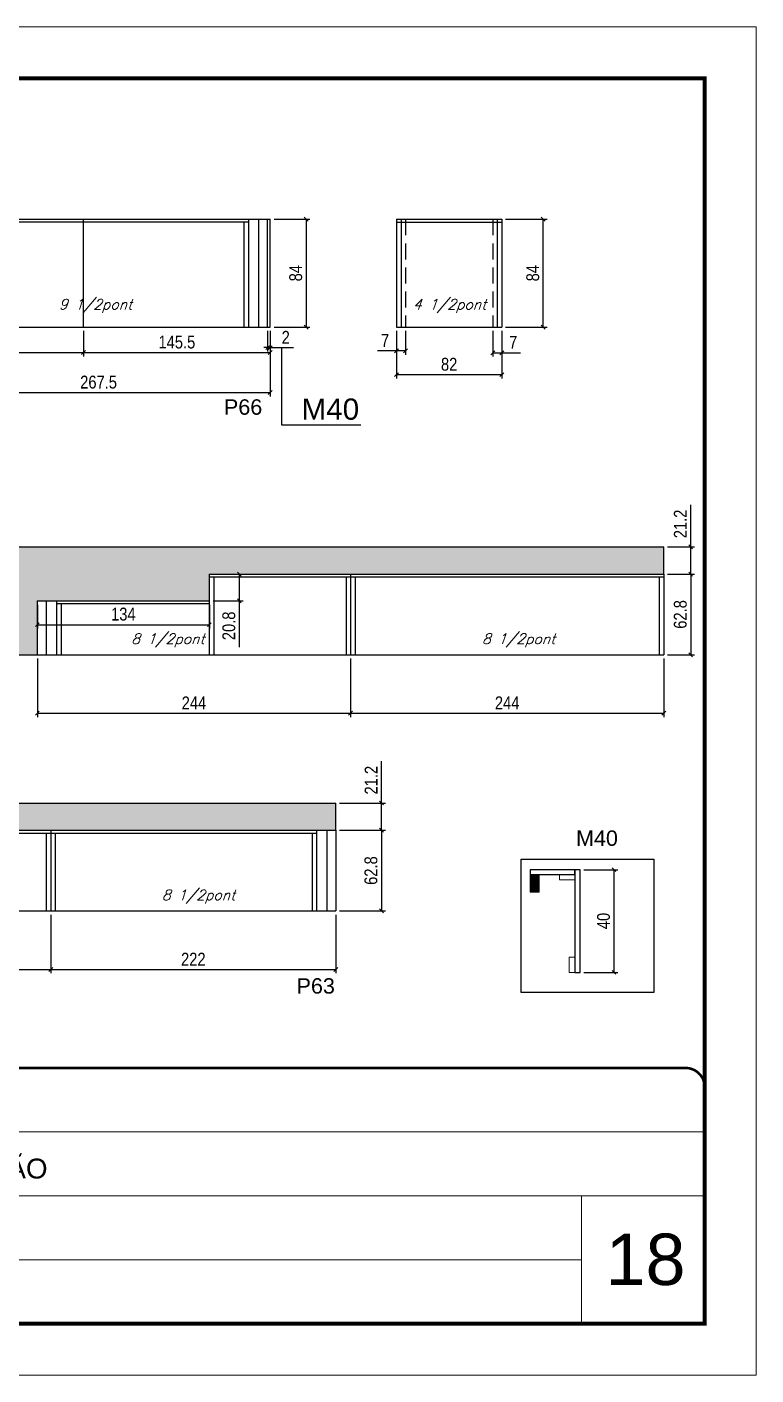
# Model space of a CAD drawing. Extents: x 137137 to 143418, y 10464 to 34486.
# Drawn here: x 139653 to 140221, y 28841 to 29891 of the extents above; entities that cross this region are included whole.
import ezdxf

# ---------------------------------------------------------------- set-up
doc = ezdxf.new("R2010")
doc.units = 0
for name, pattern in [('CONTINUO', [0]), ('DASHED', [0.75, 0.5, -0.25]), ('HIDDEN', [0.375, 0.25, -0.125])]:
    doc.linetypes.add(name, pattern=pattern)
for name, color, linetype in [('5', 5, 'Continuous'), ('COTA', 241, 'Continuous'), ('NOMENCLATURA', 7, 'Continuous'), ('Painéis', 200, 'Continuous'), ('SARR_2.2x7', 40, 'Continuous'), ('SARR_3.5x7', 81, 'Continuous'), ('texto', 7, 'Continuous')]:
    doc.layers.add(name, color=color, linetype=linetype)
for name, color, linetype, lineweight in [('CARIMBO', 255, 'Continuous', 9), ('Folhas', 255, 'Continuous', 9), ('Madeira', 126, 'Continuous', 18), ('Sarr 2.2x7', 40, 'Continuous', 9), ('SARRAFO DE PRESSAO', 251, 'DASHED', 9)]:
    doc.layers.add(name, color=color, linetype=linetype, lineweight=lineweight)
doc.styles.add('ARIAL', font='arial.ttf')
doc.styles.add('COTA TECNICA', font='techl___.ttf', dxfattribs={"height": 10})
doc.styles.add('Romans', font='romans.shx')
doc.styles.get("Standard").update_dxf_attribs({"font": 'arial.ttf'})
doc.dimstyles.new('PAINEL', dxfattribs={"dimtxt": 10, "dimasz": 3, "dimexe": 3, "dimexo": 3, "dimgap": 3, "dimtad": 1, "dimdec": 1, "dimzin": 12, "dimdsep": 46, "dimtxsty": 'COTA TECNICA', "dimblk1": 'OBLIQUE', "dimblk2": 'OBLIQUE', "dimsah": 1, "dimcen": 0.9, "dimclrd": 4, "dimclre": 4, "dimclrt": 240, "dimadec": 1, "dimazin": 3, "dimtfac": 1, "dimtdec": 1, "dimtmove": 0, "dimatfit": 3, "dimfxl": 1, "dimtolj": 1, "dimtzin": 12, "dimarcsym": 0})
pattern_1 = [(50, (0, -2267.81), (5.46554007, -0.47817257), [0.5715, -6.2865]), (355, (0, -2267.81), (-1.05730264, 5.73170536), [0.4572, -5.02921753]), (100.4514447, (0.4555, -2267.85), (4.40823741, 5.25353256), [0.48570026, -5.34270734]), (46.1842, (0, -2266.286), (8.13237123, -1.26126984), [0.85725, -9.42975]), (96.6355576, (0.678, -2266.391), (7.122124, 7.42278374), [0.7285507, -8.01406824]), (351.184151, (0, -2266.286), (7.122124, 7.42278374), [0.685799, -7.54379196]), (21, (0.762, -2266.667), (4.54843174, -3.06795595), [0.5715, -6.2865]), (326, (0.762, -2266.667), (1.85406085, 5.52563898), [0.4572, -5.0292]), (71.451445, (1.141, -2266.923), (6.40249258, 2.45768307), [0.48570026, -5.34269813]), (37.5, (0, -2267.8101), (0.092658098, 2.536651166), [0, -4.96824, 0, -5.1054, 0, -5.04825]), (7.5, (0, -2267.81), (2.004589875, 3.005417245), [0, -2.91084, 0, -4.85394, 0, -1.92405]), (327.5, (-1.6993, -2267.8101), (4.067717855, -0.17186232), [0, -1.905, 0, -5.9436, 0, -7.8867]), (317.5, (-2.4613, -2267.81), (4.44387544, 0.76279473), [0, -2.4765, 0, -3.94716, 0, -5.6007])]

# ---------------------------------------------------------------- blocks, each defined once
blk = doc.blocks.new('9999999999')
at = {"color": 30, "linetype": 'CONTINUO'}
for p, q in [((98564.6, 34379.6), (99584, 34379.6)), ((98564.6, 34329.8), (99488, 34329.8)), ((99584, 34329.8), (99488, 34329.8)), ((99488, 34329.8), (99488, 34230.2)), ((98564.6, 34280), (99488, 34280))]:
    blk.add_line(p, q, dxfattribs=at)
at = {"color": 30, "linetype": 'CONTINUO', "const_width": 2}
blk.add_lwpolyline([(99584, 34230.2), (99584, 34414.4, 0.414214), (99569, 34429.4), (98229, 34429.4, 0.414214), (98214, 34414.4), (98214, 34245.2, 0.414214), (98229, 34230.2), (99584, 34230.2)], format="xyb", dxfattribs=at)
at = {"layer": 'Folhas'}
blk.add_lwpolyline([(98139, 34190.2), (99624, 34190.2), (99624, 35240.2), (98139, 35240.2)], close=True, dxfattribs=at)
at = {"layer": 'Folhas', "color": 30, "const_width": 3}
blk.add_lwpolyline([(98214, 34230.2), (99584, 34230.2), (99584, 35200.2), (98214, 35200.2)], close=True, dxfattribs=at)
at = {"color": 7, "linetype": 'Continuous', "ltscale": 5, "style": 'ARIAL'}
blk.add_text('HOSPITAL ASSUNÇÃO', height=15.483, dxfattribs=at).set_placement((98837.7, 34343.3))
blk = doc.blocks.new('_Oblique')
at = {"color": 0, "linetype": 'ByBlock', "lineweight": -2}
blk.add_line((-0.5, -0.5), (0.5, 0.5), dxfattribs=at)
blk = doc.blocks.new('*D99')
at = {"layer": 'COTA', "color": 4, "lineweight": -2, "ltscale": 25, "transparency": 16777216}
for p, q in [((139845.3, 29741.7), (139873.3, 29741.7)), ((139870.3, 29741.7), (139870.3, 29657.7)), ((139845.3, 29657.7), (139873.3, 29657.7))]:
    blk.add_line(p, q, dxfattribs=at)
at = {"layer": 'Defpoints', "color": 0, "ltscale": 25, "transparency": 16777216}
for p in [(139842.3, 29741.7), (139842.3, 29657.7), (139870.3, 29657.7)]:
    blk.add_point(p, dxfattribs=at)
at = {"layer": 'COTA', "color": 4, "lineweight": -2, "ltscale": 25, "transparency": 16777216, "xscale": 3, "yscale": 3, "zscale": 3}
for p, rotation in [((139870.3, 29741.7), 90), ((139870.3, 29657.7), 270)]:
    blk.add_blockref('_Oblique', p, dxfattribs=dict(at, rotation=rotation))
at = {"layer": 'COTA', "color": 240, "ltscale": 25, "transparency": 16777216, "insert": (139862.2, 29699.7), "char_height": 10, "attachment_point": 5, "rotation": 90, "style": 'COTA TECNICA'}
blk.add_mtext('\\A1;84', dxfattribs=at)
blk = doc.blocks.new('*D100')
at = {"layer": 'COTA', "color": 4, "lineweight": -2, "ltscale": 25, "transparency": 16777216}
for p, q in [((139574.8, 29654.7), (139574.8, 29603.7)), ((139842.3, 29654.7), (139842.3, 29603.7)), ((139574.8, 29606.7), (139842.3, 29606.7))]:
    blk.add_line(p, q, dxfattribs=at)
at = {"layer": 'Defpoints', "color": 0, "ltscale": 25, "transparency": 16777216}
for p in [(139574.8, 29657.7), (139842.3, 29657.7), (139842.3, 29606.7)]:
    blk.add_point(p, dxfattribs=at)
at = {"layer": 'COTA', "color": 4, "lineweight": -2, "ltscale": 25, "transparency": 16777216, "xscale": 3, "yscale": 3, "zscale": 3, "rotation": 180}
blk.add_blockref('_Oblique', (139574.8, 29606.7), dxfattribs=at)
at = {"layer": 'COTA', "color": 4, "lineweight": -2, "ltscale": 25, "transparency": 16777216, "xscale": 3, "yscale": 3, "zscale": 3}
blk.add_blockref('_Oblique', (139842.3, 29606.7), dxfattribs=at)
at = {"layer": 'COTA', "color": 240, "ltscale": 25, "transparency": 16777216, "insert": (139708.6, 29614.8), "char_height": 10, "attachment_point": 5, "style": 'COTA TECNICA'}
blk.add_mtext('\\A1;267.5', dxfattribs=at)
blk = doc.blocks.new('*D101')
at = {"layer": 'COTA', "color": 4, "lineweight": -2, "ltscale": 25, "transparency": 16777216}
for p, q in [((139574.8, 29654.7), (139574.8, 29634.9)), ((139696.8, 29654.7), (139696.8, 29634.9)), ((139574.8, 29637.9), (139696.8, 29637.9))]:
    blk.add_line(p, q, dxfattribs=at)
at = {"layer": 'Defpoints', "color": 0, "ltscale": 25, "transparency": 16777216}
for p in [(139574.8, 29657.7), (139696.8, 29657.7), (139696.8, 29637.9)]:
    blk.add_point(p, dxfattribs=at)
at = {"layer": 'COTA', "color": 4, "lineweight": -2, "ltscale": 25, "transparency": 16777216, "xscale": 3, "yscale": 3, "zscale": 3, "rotation": 180}
blk.add_blockref('_Oblique', (139574.8, 29637.9), dxfattribs=at)
at = {"layer": 'COTA', "color": 4, "lineweight": -2, "ltscale": 25, "transparency": 16777216, "xscale": 3, "yscale": 3, "zscale": 3}
blk.add_blockref('_Oblique', (139696.8, 29637.9), dxfattribs=at)
at = {"layer": 'COTA', "color": 240, "ltscale": 25, "transparency": 16777216, "insert": (139635.8, 29646), "char_height": 10, "attachment_point": 5, "style": 'COTA TECNICA'}
blk.add_mtext('\\A1;122', dxfattribs=at)
blk = doc.blocks.new('*D102')
at = {"layer": 'COTA', "color": 4, "lineweight": -2, "ltscale": 25, "transparency": 16777216}
for p, q in [((139696.8, 29654.7), (139696.8, 29634.9)), ((139842.3, 29654.7), (139842.3, 29634.9)), ((139696.8, 29637.9), (139842.3, 29637.9))]:
    blk.add_line(p, q, dxfattribs=at)
at = {"layer": 'Defpoints', "color": 0, "ltscale": 25, "transparency": 16777216}
for p in [(139696.8, 29657.7), (139842.3, 29657.7), (139842.3, 29637.9)]:
    blk.add_point(p, dxfattribs=at)
at = {"layer": 'COTA', "color": 4, "lineweight": -2, "ltscale": 25, "transparency": 16777216, "xscale": 3, "yscale": 3, "zscale": 3, "rotation": 180}
blk.add_blockref('_Oblique', (139696.8, 29637.9), dxfattribs=at)
at = {"layer": 'COTA', "color": 4, "lineweight": -2, "ltscale": 25, "transparency": 16777216, "xscale": 3, "yscale": 3, "zscale": 3}
blk.add_blockref('_Oblique', (139842.3, 29637.9), dxfattribs=at)
at = {"layer": 'COTA', "color": 240, "ltscale": 25, "transparency": 16777216, "insert": (139769.6, 29646), "char_height": 10, "attachment_point": 5, "style": 'COTA TECNICA'}
blk.add_mtext('\\A1;145.5', dxfattribs=at)
blk = doc.blocks.new('*D112')
at = {"layer": 'COTA', "color": 4, "lineweight": -2, "ltscale": 25, "transparency": 16777216}
for p, q in [((139660.9, 29399.5), (139660.9, 29354)), ((139904.9, 29399.5), (139904.9, 29354)), ((139660.9, 29357), (139904.9, 29357))]:
    blk.add_line(p, q, dxfattribs=at)
at = {"layer": 'Defpoints', "color": 0, "ltscale": 25, "transparency": 16777216}
for p in [(139660.9, 29402.5), (139904.9, 29402.5), (139904.9, 29357)]:
    blk.add_point(p, dxfattribs=at)
at = {"layer": 'COTA', "color": 4, "lineweight": -2, "ltscale": 25, "transparency": 16777216, "xscale": 3, "yscale": 3, "zscale": 3, "rotation": 180}
blk.add_blockref('_Oblique', (139660.9, 29357), dxfattribs=at)
at = {"layer": 'COTA', "color": 4, "lineweight": -2, "ltscale": 25, "transparency": 16777216, "xscale": 3, "yscale": 3, "zscale": 3}
blk.add_blockref('_Oblique', (139904.9, 29357), dxfattribs=at)
at = {"layer": 'COTA', "color": 240, "ltscale": 25, "transparency": 16777216, "insert": (139782.9, 29365), "char_height": 10, "attachment_point": 5, "style": 'COTA TECNICA'}
blk.add_mtext('\\A1;244', dxfattribs=at)
blk = doc.blocks.new('*D113')
at = {"layer": 'COTA', "color": 4, "lineweight": -2, "ltscale": 25, "transparency": 16777216}
for p, q in [((139904.9, 29399.5), (139904.9, 29354)), ((140148.9, 29399.5), (140148.9, 29354)), ((139904.9, 29357), (140148.9, 29357))]:
    blk.add_line(p, q, dxfattribs=at)
at = {"layer": 'Defpoints', "color": 0, "ltscale": 25, "transparency": 16777216}
for p in [(139904.9, 29402.5), (140148.9, 29402.5), (140148.9, 29357)]:
    blk.add_point(p, dxfattribs=at)
at = {"layer": 'COTA', "color": 4, "lineweight": -2, "ltscale": 25, "transparency": 16777216, "xscale": 3, "yscale": 3, "zscale": 3, "rotation": 180}
blk.add_blockref('_Oblique', (139904.9, 29357), dxfattribs=at)
at = {"layer": 'COTA', "color": 4, "lineweight": -2, "ltscale": 25, "transparency": 16777216, "xscale": 3, "yscale": 3, "zscale": 3}
blk.add_blockref('_Oblique', (140148.9, 29357), dxfattribs=at)
at = {"layer": 'COTA', "color": 240, "ltscale": 25, "transparency": 16777216, "insert": (140026.9, 29365), "char_height": 10, "attachment_point": 5, "style": 'COTA TECNICA'}
blk.add_mtext('\\A1;244', dxfattribs=at)
blk = doc.blocks.new('*D115')
at = {"layer": 'COTA', "color": 4, "lineweight": -2, "ltscale": 25, "transparency": 16777216}
for p, q in [((139660.9, 29441.5), (139660.9, 29422.9)), ((139794.9, 29441.5), (139794.9, 29422.9)), ((139660.9, 29425.9), (139794.9, 29425.9))]:
    blk.add_line(p, q, dxfattribs=at)
at = {"layer": 'Defpoints', "color": 0, "ltscale": 25, "transparency": 16777216}
for p in [(139660.9, 29444.5), (139794.9, 29444.5), (139794.9, 29425.9)]:
    blk.add_point(p, dxfattribs=at)
at = {"layer": 'COTA', "color": 4, "lineweight": -2, "ltscale": 25, "transparency": 16777216, "xscale": 3, "yscale": 3, "zscale": 3, "rotation": 180}
blk.add_blockref('_Oblique', (139660.9, 29425.9), dxfattribs=at)
at = {"layer": 'COTA', "color": 4, "lineweight": -2, "ltscale": 25, "transparency": 16777216, "xscale": 3, "yscale": 3, "zscale": 3}
blk.add_blockref('_Oblique', (139794.9, 29425.9), dxfattribs=at)
at = {"layer": 'COTA', "color": 240, "ltscale": 25, "transparency": 16777216, "insert": (139727.9, 29434.1), "char_height": 10, "attachment_point": 5, "style": 'COTA TECNICA'}
blk.add_mtext('\\A1;134', dxfattribs=at)
blk = doc.blocks.new('*D117')
at = {"layer": 'COTA', "color": 4, "lineweight": -2, "ltscale": 25, "transparency": 16777216}
for p, q in [((139797.9, 29465.3), (139821.2, 29465.3)), ((139818.2, 29465.3), (139818.2, 29444.5)), ((139797.9, 29444.5), (139821.2, 29444.5)), ((139818.2, 29444.5), (139818.2, 29408.5))]:
    blk.add_line(p, q, dxfattribs=at)
at = {"layer": 'Defpoints', "color": 0, "ltscale": 25, "transparency": 16777216}
for p in [(139794.9, 29465.3), (139794.9, 29444.5), (139818.2, 29444.5)]:
    blk.add_point(p, dxfattribs=at)
at = {"layer": 'COTA', "color": 4, "lineweight": -2, "ltscale": 25, "transparency": 16777216, "xscale": 3, "yscale": 3, "zscale": 3}
for p, rotation in [((139818.2, 29465.3), 90), ((139818.2, 29444.5), 270)]:
    blk.add_blockref('_Oblique', p, dxfattribs=dict(at, rotation=rotation))
at = {"layer": 'COTA', "color": 240, "ltscale": 25, "transparency": 16777216, "insert": (139810.1, 29425), "char_height": 10, "attachment_point": 5, "rotation": 90, "style": 'COTA TECNICA'}
blk.add_mtext('\\A1;20.8', dxfattribs=at)
blk = doc.blocks.new('*D120')
at = {"layer": 'COTA', "color": 4, "lineweight": -2, "ltscale": 25, "transparency": 16777216}
for p, q in [((139427.4, 29200), (139427.4, 29154.4)), ((139671.4, 29200), (139671.4, 29154.4)), ((139427.4, 29157.4), (139671.4, 29157.4))]:
    blk.add_line(p, q, dxfattribs=at)
at = {"layer": 'Defpoints', "color": 0, "ltscale": 25, "transparency": 16777216}
for p in [(139427.4, 29203), (139671.4, 29203), (139671.4, 29157.4)]:
    blk.add_point(p, dxfattribs=at)
at = {"layer": 'COTA', "color": 4, "lineweight": -2, "ltscale": 25, "transparency": 16777216, "xscale": 3, "yscale": 3, "zscale": 3, "rotation": 180}
blk.add_blockref('_Oblique', (139427.4, 29157.4), dxfattribs=at)
at = {"layer": 'COTA', "color": 4, "lineweight": -2, "ltscale": 25, "transparency": 16777216, "xscale": 3, "yscale": 3, "zscale": 3}
blk.add_blockref('_Oblique', (139671.4, 29157.4), dxfattribs=at)
at = {"layer": 'COTA', "color": 240, "ltscale": 25, "transparency": 16777216, "insert": (139549.4, 29165.5), "char_height": 10, "attachment_point": 5, "style": 'COTA TECNICA'}
blk.add_mtext('\\A1;244', dxfattribs=at)
blk = doc.blocks.new('*D121')
at = {"layer": 'COTA', "color": 4, "lineweight": -2, "ltscale": 25, "transparency": 16777216}
for p, q in [((139671.4, 29200), (139671.4, 29154.4)), ((139893.4, 29200), (139893.4, 29154.4)), ((139671.4, 29157.4), (139893.4, 29157.4))]:
    blk.add_line(p, q, dxfattribs=at)
at = {"layer": 'Defpoints', "color": 0, "ltscale": 25, "transparency": 16777216}
for p in [(139671.4, 29203), (139893.4, 29203), (139893.4, 29157.4)]:
    blk.add_point(p, dxfattribs=at)
at = {"layer": 'COTA', "color": 4, "lineweight": -2, "ltscale": 25, "transparency": 16777216, "xscale": 3, "yscale": 3, "zscale": 3, "rotation": 180}
blk.add_blockref('_Oblique', (139671.4, 29157.4), dxfattribs=at)
at = {"layer": 'COTA', "color": 4, "lineweight": -2, "ltscale": 25, "transparency": 16777216, "xscale": 3, "yscale": 3, "zscale": 3}
blk.add_blockref('_Oblique', (139893.4, 29157.4), dxfattribs=at)
at = {"layer": 'COTA', "color": 240, "ltscale": 25, "transparency": 16777216, "insert": (139782.4, 29165.4), "char_height": 10, "attachment_point": 5, "style": 'COTA TECNICA'}
blk.add_mtext('\\A1;222', dxfattribs=at)
blk = doc.blocks.new('*D126')
at = {"layer": 'COTA', "color": 4, "lineweight": -2, "ltscale": 25, "transparency": 16777216}
for p, q in [((140151.9, 29465.3), (140172.9, 29465.3)), ((140169.9, 29465.3), (140169.9, 29402.5)), ((140151.9, 29402.5), (140172.9, 29402.5))]:
    blk.add_line(p, q, dxfattribs=at)
at = {"layer": 'Defpoints', "color": 0, "ltscale": 25, "transparency": 16777216}
for p in [(140148.9, 29465.3), (140148.9, 29402.5), (140169.9, 29402.5)]:
    blk.add_point(p, dxfattribs=at)
at = {"layer": 'COTA', "color": 4, "lineweight": -2, "ltscale": 25, "transparency": 16777216, "xscale": 3, "yscale": 3, "zscale": 3}
for p, rotation in [((140169.9, 29465.3), 90), ((140169.9, 29402.5), 270)]:
    blk.add_blockref('_Oblique', p, dxfattribs=dict(at, rotation=rotation))
at = {"layer": 'COTA', "color": 240, "ltscale": 25, "transparency": 16777216, "insert": (140161.8, 29433.9), "char_height": 10, "attachment_point": 5, "rotation": 90, "style": 'COTA TECNICA'}
blk.add_mtext('\\A1;62.8', dxfattribs=at)
blk = doc.blocks.new('*D127')
at = {"layer": 'COTA', "color": 4, "lineweight": -2, "ltscale": 25, "transparency": 16777216}
for p, q in [((140169.9, 29486.5), (140169.9, 29519.2)), ((140151.9, 29486.5), (140172.9, 29486.5)), ((140169.9, 29465.3), (140169.9, 29486.5)), ((140151.9, 29465.3), (140172.9, 29465.3))]:
    blk.add_line(p, q, dxfattribs=at)
at = {"layer": 'Defpoints', "color": 0, "ltscale": 25, "transparency": 16777216}
for p in [(140148.9, 29486.5), (140169.9, 29486.5), (140148.9, 29465.3)]:
    blk.add_point(p, dxfattribs=at)
at = {"layer": 'COTA', "color": 4, "lineweight": -2, "ltscale": 25, "transparency": 16777216, "xscale": 3, "yscale": 3, "zscale": 3}
for p, rotation in [((140169.9, 29486.5), 90), ((140169.9, 29465.3), 270)]:
    blk.add_blockref('_Oblique', p, dxfattribs=dict(at, rotation=rotation))
at = {"layer": 'COTA', "color": 240, "ltscale": 25, "transparency": 16777216, "insert": (140161.8, 29504.4), "char_height": 10, "attachment_point": 5, "rotation": 90, "style": 'COTA TECNICA'}
blk.add_mtext('\\A1;21.2', dxfattribs=at)
blk = doc.blocks.new('*D128')
at = {"layer": 'COTA', "color": 4, "lineweight": -2, "ltscale": 25, "transparency": 16777216}
for p, q in [((139896.4, 29265.8), (139932, 29265.8)), ((139929, 29265.8), (139929, 29203)), ((139896.4, 29203), (139932, 29203))]:
    blk.add_line(p, q, dxfattribs=at)
at = {"layer": 'Defpoints', "color": 0, "ltscale": 25, "transparency": 16777216}
for p in [(139893.4, 29265.8), (139893.4, 29203), (139929, 29203)]:
    blk.add_point(p, dxfattribs=at)
at = {"layer": 'COTA', "color": 4, "lineweight": -2, "ltscale": 25, "transparency": 16777216, "xscale": 3, "yscale": 3, "zscale": 3}
for p, rotation in [((139929, 29265.8), 90), ((139929, 29203), 270)]:
    blk.add_blockref('_Oblique', p, dxfattribs=dict(at, rotation=rotation))
at = {"layer": 'COTA', "color": 240, "ltscale": 25, "transparency": 16777216, "insert": (139920.8, 29234.4), "char_height": 10, "attachment_point": 5, "rotation": 90, "style": 'COTA TECNICA'}
blk.add_mtext('\\A1;62.8', dxfattribs=at)
blk = doc.blocks.new('*D129')
at = {"layer": 'COTA', "color": 4, "lineweight": -2, "ltscale": 25, "transparency": 16777216}
for p, q in [((139929, 29287), (139929, 29319.7)), ((139896.4, 29287), (139932, 29287)), ((139929, 29265.8), (139929, 29287)), ((139896.4, 29265.8), (139932, 29265.8))]:
    blk.add_line(p, q, dxfattribs=at)
at = {"layer": 'Defpoints', "color": 0, "ltscale": 25, "transparency": 16777216}
for p in [(139893.4, 29287), (139929, 29287), (139893.4, 29265.8)]:
    blk.add_point(p, dxfattribs=at)
at = {"layer": 'COTA', "color": 4, "lineweight": -2, "ltscale": 25, "transparency": 16777216, "xscale": 3, "yscale": 3, "zscale": 3}
for p, rotation in [((139929, 29287), 90), ((139929, 29265.8), 270)]:
    blk.add_blockref('_Oblique', p, dxfattribs=dict(at, rotation=rotation))
at = {"layer": 'COTA', "color": 240, "ltscale": 25, "transparency": 16777216, "insert": (139920.9, 29304.8), "char_height": 10, "attachment_point": 5, "rotation": 90, "style": 'COTA TECNICA'}
blk.add_mtext('\\A1;21.2', dxfattribs=at)
blk = doc.blocks.new('*D188')
at = {"layer": 'COTA', "color": 4, "lineweight": -2, "ltscale": 25, "transparency": 16777216}
for p, q in [((139840.3, 29654.7), (139840.3, 29638.7)), ((139842.3, 29654.7), (139842.3, 29638.7)), ((139840.3, 29641.7), (139837.3, 29641.7)), ((139840.3, 29641.7), (139842.3, 29641.7)), ((139842.3, 29641.7), (139860.4, 29641.7))]:
    blk.add_line(p, q, dxfattribs=at)
at = {"layer": 'Defpoints', "color": 0, "ltscale": 25, "transparency": 16777216}
for p in [(139840.3, 29657.7), (139842.3, 29657.7), (139842.3, 29641.7)]:
    blk.add_point(p, dxfattribs=at)
at = {"layer": 'COTA', "color": 4, "lineweight": -2, "ltscale": 25, "transparency": 16777216, "xscale": 3, "yscale": 3, "zscale": 3}
blk.add_blockref('_Oblique', (139840.3, 29641.7), dxfattribs=at)
at = {"layer": 'COTA', "color": 4, "lineweight": -2, "ltscale": 25, "transparency": 16777216, "xscale": 3, "yscale": 3, "zscale": 3, "rotation": 180}
blk.add_blockref('_Oblique', (139842.3, 29641.7), dxfattribs=at)
at = {"layer": 'COTA', "color": 240, "ltscale": 25, "transparency": 16777216, "insert": (139854.4, 29649.7), "char_height": 10, "attachment_point": 5, "style": 'COTA TECNICA'}
blk.add_mtext('\\A1;2', dxfattribs=at)
blk = doc.blocks.new('*D189')
at = {"layer": 'Defpoints', "color": 0, "linetype": 'ByBlock', "transparency": 16777216}
for p in [(140083.7, 29235.1), (140083.7, 29155.1), (140110.1, 29155.1)]:
    blk.add_point(p, dxfattribs=at)
at = {"layer": 'Sarr 2.2x7', "color": 4, "linetype": 'ByBlock', "lineweight": -2, "transparency": 16777216}
for p, q in [((140086.7, 29235.1), (140113.1, 29235.1)), ((140110.1, 29235.1), (140110.1, 29155.1)), ((140086.7, 29155.1), (140113.1, 29155.1))]:
    blk.add_line(p, q, dxfattribs=at)
at = {"layer": 'Sarr 2.2x7', "color": 4, "linetype": 'ByBlock', "lineweight": -2, "transparency": 16777216, "xscale": 3, "yscale": 3, "zscale": 3}
for p, rotation in [((140110.1, 29235.1), 90), ((140110.1, 29155.1), 270)]:
    blk.add_blockref('_Oblique', p, dxfattribs=dict(at, rotation=rotation))
at = {"layer": 'Sarr 2.2x7', "color": 240, "linetype": 'ByBlock', "transparency": 16777216, "insert": (140102, 29195.1), "char_height": 10, "attachment_point": 5, "rotation": 90, "style": 'COTA TECNICA'}
blk.add_mtext('\\A1;40', dxfattribs=at)
blk = doc.blocks.new('*D190')
at = {"layer": 'COTA', "color": 4, "lineweight": -2, "ltscale": 25, "transparency": 16777216}
for p, q in [((140015.7, 29654.7), (140015.7, 29634.7)), ((140022.7, 29654.7), (140022.7, 29634.7)), ((140015.7, 29637.7), (140022.7, 29637.7)), ((140022.7, 29637.7), (140037.4, 29637.7))]:
    blk.add_line(p, q, dxfattribs=at)
at = {"layer": 'Defpoints', "color": 0, "ltscale": 25, "transparency": 16777216}
for p in [(140015.7, 29657.7), (140022.7, 29657.7), (140022.7, 29637.7)]:
    blk.add_point(p, dxfattribs=at)
at = {"layer": 'COTA', "color": 4, "lineweight": -2, "ltscale": 25, "transparency": 16777216, "xscale": 3, "yscale": 3, "zscale": 3, "rotation": 180}
blk.add_blockref('_Oblique', (140015.7, 29637.7), dxfattribs=at)
at = {"layer": 'COTA', "color": 4, "lineweight": -2, "ltscale": 25, "transparency": 16777216, "xscale": 3, "yscale": 3, "zscale": 3}
blk.add_blockref('_Oblique', (140022.7, 29637.7), dxfattribs=at)
at = {"layer": 'COTA', "color": 240, "ltscale": 25, "transparency": 16777216, "insert": (140031.6, 29645.8), "char_height": 10, "attachment_point": 5, "style": 'COTA TECNICA'}
blk.add_mtext('\\A1;7', dxfattribs=at)
blk = doc.blocks.new('*D191')
at = {"layer": 'COTA', "color": 4, "lineweight": -2, "ltscale": 25, "transparency": 16777216}
for p, q in [((139940.7, 29654.7), (139940.7, 29636.2)), ((139947.7, 29654.7), (139947.7, 29636.2)), ((139940.7, 29639.2), (139926, 29639.2)), ((139947.7, 29639.2), (139940.7, 29639.2))]:
    blk.add_line(p, q, dxfattribs=at)
at = {"layer": 'Defpoints', "color": 0, "ltscale": 25, "transparency": 16777216}
for p in [(139940.7, 29657.7), (139947.7, 29657.7), (139940.7, 29639.2)]:
    blk.add_point(p, dxfattribs=at)
at = {"layer": 'COTA', "color": 4, "lineweight": -2, "ltscale": 25, "transparency": 16777216, "xscale": 3, "yscale": 3, "zscale": 3, "rotation": 180}
blk.add_blockref('_Oblique', (139940.7, 29639.2), dxfattribs=at)
at = {"layer": 'COTA', "color": 4, "lineweight": -2, "ltscale": 25, "transparency": 16777216, "xscale": 3, "yscale": 3, "zscale": 3}
blk.add_blockref('_Oblique', (139947.7, 29639.2), dxfattribs=at)
at = {"layer": 'COTA', "color": 240, "ltscale": 25, "transparency": 16777216, "insert": (139931.8, 29647.3), "char_height": 10, "attachment_point": 5, "style": 'COTA TECNICA'}
blk.add_mtext('\\A1;7', dxfattribs=at)
blk = doc.blocks.new('*D192')
at = {"layer": 'COTA', "color": 4, "lineweight": -2, "ltscale": 25, "transparency": 16777216}
for p, q in [((139940.7, 29654.7), (139940.7, 29617.6)), ((140022.7, 29654.7), (140022.7, 29617.6)), ((140022.7, 29620.6), (139940.7, 29620.6))]:
    blk.add_line(p, q, dxfattribs=at)
at = {"layer": 'Defpoints', "color": 0, "ltscale": 25, "transparency": 16777216}
for p in [(139940.7, 29657.7), (140022.7, 29657.7), (139940.7, 29620.6)]:
    blk.add_point(p, dxfattribs=at)
at = {"layer": 'COTA', "color": 4, "lineweight": -2, "ltscale": 25, "transparency": 16777216, "xscale": 3, "yscale": 3, "zscale": 3, "rotation": 180}
blk.add_blockref('_Oblique', (139940.7, 29620.6), dxfattribs=at)
at = {"layer": 'COTA', "color": 4, "lineweight": -2, "ltscale": 25, "transparency": 16777216, "xscale": 3, "yscale": 3, "zscale": 3}
blk.add_blockref('_Oblique', (140022.7, 29620.6), dxfattribs=at)
at = {"layer": 'COTA', "color": 240, "ltscale": 25, "transparency": 16777216, "insert": (139981.7, 29628.7), "char_height": 10, "attachment_point": 5, "style": 'COTA TECNICA'}
blk.add_mtext('\\A1;82', dxfattribs=at)
blk = doc.blocks.new('*D193')
at = {"layer": 'COTA', "color": 4, "lineweight": -2, "ltscale": 25, "transparency": 16777216}
for p, q in [((140025.7, 29741.7), (140058, 29741.7)), ((140055, 29657.7), (140055, 29741.7)), ((140025.7, 29657.7), (140058, 29657.7))]:
    blk.add_line(p, q, dxfattribs=at)
at = {"layer": 'Defpoints', "color": 0, "ltscale": 25, "transparency": 16777216}
for p in [(140022.7, 29741.7), (140055, 29741.7), (140022.7, 29657.7)]:
    blk.add_point(p, dxfattribs=at)
at = {"layer": 'COTA', "color": 4, "lineweight": -2, "ltscale": 25, "transparency": 16777216, "xscale": 3, "yscale": 3, "zscale": 3}
for p, rotation in [((140055, 29741.7), 90), ((140055, 29657.7), 270)]:
    blk.add_blockref('_Oblique', p, dxfattribs=dict(at, rotation=rotation))
at = {"layer": 'COTA', "color": 240, "ltscale": 25, "transparency": 16777216, "insert": (140046.9, 29699.7), "char_height": 10, "attachment_point": 5, "rotation": 90, "style": 'COTA TECNICA'}
blk.add_mtext('\\A1;84', dxfattribs=at)

msp = doc.modelspace()

# ---------------------------------------------------------------- hatches: boundary and pattern name
at = {"layer": 'COTA', "linetype": 'ByBlock'}
h = msp.add_hatch(dxfattribs=at)
h.set_pattern_fill('AR-CONC', color=256, scale=0.03)
h.set_pattern_definition([(50, (0, -2297.15), (5.46554007, -0.47817257), [0.5715, -6.2865]), (355, (0, -2297.15), (-1.05730264, 5.73170536), [0.4572, -5.02921753]), (100.4514447, (0.4555, -2297.19), (4.40823741, 5.25353256), [0.48570026, -5.34270734]), (46.1842, (0, -2295.626), (8.13237123, -1.26126984), [0.85725, -9.42975]), (96.6355576, (0.678, -2295.731), (7.122124, 7.42278374), [0.7285507, -8.01406824]), (351.184151, (0, -2295.626), (7.122124, 7.42278374), [0.685799, -7.54379196]), (21, (0.762, -2296.007), (4.54843174, -3.06795595), [0.5715, -6.2865]), (326, (0.762, -2296.007), (1.85406085, 5.52563898), [0.4572, -5.0292]), (71.451445, (1.141, -2296.263), (6.40249258, 2.45768307), [0.48570026, -5.34269813]), (37.5, (0, -2297.1502), (0.092658098, 2.536651166), [0, -4.96824, 0, -5.1054, 0, -5.04825]), (7.5, (0, -2297.1502), (2.004589875, 3.005417245), [0, -2.91084, 0, -4.85394, 0, -1.92405]), (327.5, (-1.6993, -2297.1502), (4.067717855, -0.17186232), [0, -1.905, 0, -5.9436, 0, -7.8867]), (317.5, (-2.4613, -2297.1502), (4.44387544, 0.76279473), [0, -2.4765, 0, -3.94716, 0, -5.6007])])
h.paths.add_polyline_path([(139620.88, 29486.5), (139486.88, 29486.5), (138921.38, 29486.5), (138921.38, 29465.3), (139486.88, 29465.3), (139486.88, 29444.5), (139620.88, 29444.5), (139620.88, 29402.5), (139660.88, 29402.5), (139660.88, 29444.5), (139794.88, 29444.5), (139794.88, 29465.3), (140148.88, 29465.3), (140148.88, 29465.3), (140148.88, 29486.5), (139794.88, 29486.5), (139660.88, 29486.5)])
h = msp.add_hatch(dxfattribs=at)
h.set_pattern_fill('AR-CONC', color=256, scale=0.03)
h.set_pattern_definition(pattern_1)
h.paths.add_polyline_path([(139183.38, 29244.98), (139317.38, 29244.98), (139317.38, 29265.78), (139893.38, 29265.78), (139893.38, 29286.98), (139317.38, 29286.98), (139183.38, 29286.98), (139143.38, 29286.98), (139009.38, 29286.98), (138921.38, 29286.98), (138921.38, 29265.78), (139009.38, 29265.78), (139009.38, 29244.98), (139143.38, 29244.98), (139143.38, 29202.98), (139183.38, 29202.98)])
h = msp.add_hatch(dxfattribs=at)
h.set_pattern_fill('AR-CONC', color=256, scale=0.03)
h.set_pattern_definition(pattern_1)
h.paths.add_polyline_path([(139893.38, 29286.98), (139317.38, 29286.98), (139183.38, 29286.98), (139183.38, 29244.98), (139317.38, 29244.98), (139317.38, 29265.78), (139893.38, 29265.78)])
at = {"layer": 'Madeira'}
h = msp.add_hatch(dxfattribs=at)
h.set_pattern_fill('ANSI31', color=256, scale=0.2, angle=270, style=0)
h.set_pattern_definition([(315, (156688.66265, 15883.32805), (0.449012806, 0.449012806), [])])
h.paths.add_polyline_path([(140044.72, 29217.46), (140051.72, 29217.46), (140051.72, 29231.46), (140044.72, 29231.46)])

# ---------------------------------------------------------------- linework, layer by layer
at = {"linetype": 'ByBlock'}
msp.add_lwpolyline([(140037.73, 29243.22), (140141.17, 29243.22), (140141.17, 29139.37), (140037.73, 29139.37)], close=True, dxfattribs=at)
at = {"layer": 'COTA', "linetype": 'ByBlock'}
for p, q in [((139620.88, 29486.5), (139660.88, 29486.5)), ((139660.88, 29486.5), (139794.88, 29486.5)), ((139794.88, 29486.5), (140148.88, 29486.5)), ((140148.88, 29465.3), (140148.88, 29486.5)), ((139620.88, 29402.5), (139660.88, 29402.5)), ((139317.38, 29286.98), (139893.38, 29286.98)), ((139893.38, 29265.78), (139893.38, 29286.98))]:
    msp.add_line(p, q, dxfattribs=at)
at = {"layer": 'Madeira'}
msp.add_lwpolyline([(140044.72, 29231.46), (140051.72, 29231.46), (140051.72, 29217.46), (140044.72, 29217.46)], close=True, dxfattribs=at)
at = {"layer": 'NOMENCLATURA', "linetype": 'Continuous'}
for p, q in [((139851.36, 29581.36), (139851.36, 29641.7)), ((139912.85, 29581.36), (139851.36, 29581.36))]:
    msp.add_line(p, q, dxfattribs=at)
at = {"layer": 'Painéis'}
for p, q in [((139086.8, 29741.69), (139842.3, 29741.69)), ((139086.8, 29657.69), (139842.3, 29657.69)), ((139794.88, 29465.3), (140148.88, 29465.3)), ((139660.88, 29444.5), (139794.88, 29444.5)), ((139660.88, 29402.5), (139794.88, 29402.5)), ((139794.88, 29402.5), (140148.88, 29402.5)), ((139317.38, 29265.78), (139893.38, 29265.78)), ((139317.38, 29202.98), (139893.38, 29202.98))]:
    msp.add_line(p, q, dxfattribs=at)
at = {"layer": 'Painéis', "ltscale": 25}
for p, q in [((139696.8, 29657.69), (139696.8, 29741.69)), ((139840.3, 29657.69), (139840.3, 29741.69)), ((139842.3, 29657.69), (139842.3, 29741.69)), ((139940.7, 29741.69), (140022.7, 29741.69)), ((139940.7, 29741.69), (139940.7, 29657.69)), ((140022.7, 29741.69), (140022.7, 29657.69)), ((139940.7, 29657.69), (140022.7, 29657.69)), ((139794.88, 29465.3), (139794.88, 29444.5)), ((139904.88, 29465.3), (139904.88, 29402.5)), ((140148.88, 29465.3), (140148.88, 29402.5)), ((139660.88, 29444.5), (139660.88, 29402.5)), ((139671.38, 29265.78), (139671.38, 29202.98)), ((139893.38, 29265.78), (139893.38, 29202.98))]:
    msp.add_line(p, q, dxfattribs=at)
at = {"layer": 'Painéis', "linetype": 'ByBlock'}
msp.add_lwpolyline([(140079.69, 29235.06), (140044.74, 29235.06), (140044.74, 29231.46), (140079.69, 29231.46), (140079.69, 29235.06)], dxfattribs=at)
at = {"layer": 'Painéis'}
msp.add_lwpolyline([(140079.69, 29155.06), (140083.69, 29155.06), (140083.69, 29235.06), (140079.69, 29235.06)], close=True, dxfattribs=at)
at = {"layer": 'Sarr 2.2x7', "linetype": 'ByBlock'}
for points in [[(140079.69, 29231.46), (140067.69, 29231.46), (140067.69, 29227.06), (140079.69, 29227.06), (140079.69, 29231.46)], [(140079.69, 29155.06), (140079.69, 29167.06), (140075.29, 29167.06), (140075.29, 29155.06), (140079.69, 29155.06)]]:
    msp.add_lwpolyline(points, dxfattribs=at)
at = {"layer": 'SARR_2.2x7', "linetype": 'Continuous'}
for p, q in [((139825.3, 29739.49), (139574.8, 29739.49)), ((139833.3, 29741.69), (139833.3, 29657.69)), ((139940.7, 29739.49), (140022.7, 29739.49)), ((139794.88, 29463.1), (140148.88, 29463.1)), ((139667.88, 29444.5), (139667.88, 29402.5)), ((139675.88, 29442.3), (139794.88, 29442.3)), ((139317.38, 29263.58), (139878.38, 29263.58)), ((139886.38, 29265.78), (139886.38, 29202.98))]:
    msp.add_line(p, q, dxfattribs=at)
at = {"layer": 'SARR_2.2x7', "linetype": 'HIDDEN', "ltscale": 50}
for p, q in [((139947.7, 29741.69), (139947.7, 29657.69)), ((140015.7, 29741.69), (140015.7, 29657.69))]:
    msp.add_line(p, q, dxfattribs=at)
at = {"layer": 'SARR_3.5x7'}
for p, q in [((139821.8, 29739.5), (139821.8, 29657.69)), ((139825.3, 29741.69), (139825.3, 29657.69)), ((139944.2, 29741.69), (139944.2, 29657.69)), ((140019.2, 29741.69), (140019.2, 29657.69)), ((139794.88, 29463.1), (139794.88, 29402.5)), ((139798.38, 29463.1), (139798.38, 29402.5)), ((139901.38, 29463.1), (139901.38, 29402.5)), ((139908.38, 29463.1), (139908.38, 29402.5)), ((140145.38, 29463.1), (140145.38, 29402.5)), ((139675.88, 29444.5), (139675.88, 29402.5)), ((139679.38, 29442.3), (139679.38, 29402.5)), ((139667.88, 29265.78), (139667.88, 29265.78)), ((139667.88, 29263.58), (139667.88, 29202.98)), ((139674.88, 29265.78), (139674.88, 29265.78)), ((139674.88, 29263.58), (139674.88, 29202.98)), ((139874.88, 29263.58), (139874.88, 29202.98)), ((139878.38, 29265.78), (139878.38, 29202.98))]:
    msp.add_line(p, q, dxfattribs=at)

# ---------------------------------------------------------------- block references
at = {"layer": 'SARRAFO DE PRESSAO', "color": 6, "linetype": 'ByBlock'}
msp.add_blockref('9999999999', (40596.81, -5348.73), dxfattribs=at)

# ---------------------------------------------------------------- texts
at = {"layer": '5', "linetype": 'Continuous'}
for s, p in [('P66', (139806.28, 29589.45)), ('P63', (139862.87, 29138.57))]:
    msp.add_text(s, height=12, rotation=0.00004, dxfattribs=at).set_placement(p)
at = {"layer": '5', "color": 7, "linetype": 'Continuous'}
msp.add_text('M40', height=12, rotation=359.99996, dxfattribs=at).set_placement((140080.57, 29253.66))
at = {"layer": 'CARIMBO', "style": 'ARIAL'}
msp.add_text('18', height=40, dxfattribs=at).set_placement((140103.65, 28911.62))
at = {"layer": 'NOMENCLATURA', "linetype": 'Continuous'}
msp.add_text('M40', height=16.5, rotation=0, dxfattribs=at).set_placement((139866.76, 29585.56))
at = {"layer": 'texto', "color": 2, "char_height": 8, "attachment_point": 5, "style": 'Romans'}
for s, insert in [('{\\Q19;\\C256;9 1/2pont}', (139706.2, 29674.14)), ('{\\Q19;\\C256;4 1/2pont}', (139982.05, 29674.14)), ('{\\Q19;\\C256;8 1/2pont}', (139762.6, 29413.63)), ('{\\Q19;\\C256;8 1/2pont}', (140035.83, 29413.63)), ('{\\Q19;\\C256;8 1/2pont}', (139786.46, 29214.11))]:
    msp.add_mtext(s, dxfattribs=dict(at, insert=insert))

# ---------------------------------------------------------------- dimensions: what is measured, and where the dimension line sits
at = {"layer": 'COTA', "ltscale": 25}
for base, p1, p2, picture, middle in [((139870.3, 29657.69), (139842.3, 29741.69), (139842.3, 29657.69), '*D99', (139862.2, 29699.69)), ((140054.97, 29741.69), (140022.7, 29657.69), (140022.7, 29741.69), '*D193', (140046.87, 29699.69)), ((140169.88, 29486.5), (140148.88, 29465.3), (140148.88, 29486.5), '*D127', (140161.83, 29504.36)), ((139818.18, 29444.5), (139794.88, 29465.3), (139794.88, 29444.5), '*D117', (139810.06, 29424.98)), ((140169.88, 29402.5), (140148.88, 29465.3), (140148.88, 29402.5), '*D126', (140161.76, 29433.9)), ((139928.97, 29286.98), (139893.38, 29265.78), (139893.38, 29286.98), '*D129', (139920.91, 29304.84)), ((139928.97, 29202.98), (139893.38, 29265.78), (139893.38, 29202.98), '*D128', (139920.84, 29234.38))]:
    dim = msp.add_linear_dim(base=base, p1=p1, p2=p2, angle=90, dimstyle='PAINEL', dxfattribs=at)
    dim.commit()
    dim.dimension.update_dxf_attribs({"geometry": picture, "text_midpoint": middle})
for base, p1, p2, picture, middle in [((139842.3, 29606.66), (139574.8, 29657.69), (139842.3, 29657.69), '*D100', (139708.55, 29614.77)), ((139696.8, 29637.89), (139574.8, 29657.69), (139696.8, 29657.69), '*D101', (139635.8, 29645.95)), ((139842.3, 29641.7), (139840.3, 29657.69), (139842.3, 29657.69), '*D188', (139854.36, 29649.7)), ((139940.7, 29639.23), (139947.7, 29657.69), (139940.7, 29657.69), '*D191', (139931.84, 29647.3)), ((139940.7, 29620.6), (140022.7, 29657.69), (139940.7, 29657.69), '*D192', (139981.7, 29628.69)), ((140022.7, 29637.73), (140015.7, 29657.69), (140022.7, 29657.69), '*D190', (140031.57, 29645.8)), ((139794.88, 29425.88), (139660.88, 29444.5), (139794.88, 29444.5), '*D115', (139727.88, 29434.1))]:
    dim = msp.add_linear_dim(base=base, p1=p1, p2=p2, dimstyle='PAINEL', dxfattribs=at)
    dim.commit()
    dim.dimension.update_dxf_attribs({"geometry": picture, "text_midpoint": middle})
for base, p1, p2, picture, middle in [((139842.3, 29637.89), (139696.8, 29657.69), (139842.3, 29657.69), '*D102', (139769.55, 29646)), ((139904.88, 29356.96), (139660.88, 29402.5), (139904.88, 29402.5), '*D112', (139782.88, 29365.03)), ((140148.88, 29356.96), (139904.88, 29402.5), (140148.88, 29402.5), '*D113', (140026.88, 29365.03)), ((139671.38, 29157.43), (139427.38, 29202.98), (139671.38, 29202.98), '*D120', (139549.38, 29165.51)), ((139893.38, 29157.43), (139671.38, 29202.98), (139893.38, 29202.98), '*D121', (139782.38, 29165.43))]:
    dim = msp.add_linear_dim(base=base, p1=p1, p2=p2, dimstyle='PAINEL', override={"dimtmove": 1}, dxfattribs=at)
    dim.commit()
    dim.dimension.update_dxf_attribs({"geometry": picture, "text_midpoint": middle})
at = {"layer": 'Sarr 2.2x7', "linetype": 'ByBlock'}
dim = msp.add_linear_dim(base=(140110.13, 29155.06), p1=(140083.69, 29235.06), p2=(140083.69, 29155.06), angle=90, dimstyle='PAINEL', override={"dimlfac": 0.5}, dxfattribs=at)
dim.commit()
dim.dimension.update_dxf_attribs({"geometry": '*D189', "text_midpoint": (140102.03, 29195.06)})

doc.saveas('drawing.dxf')
